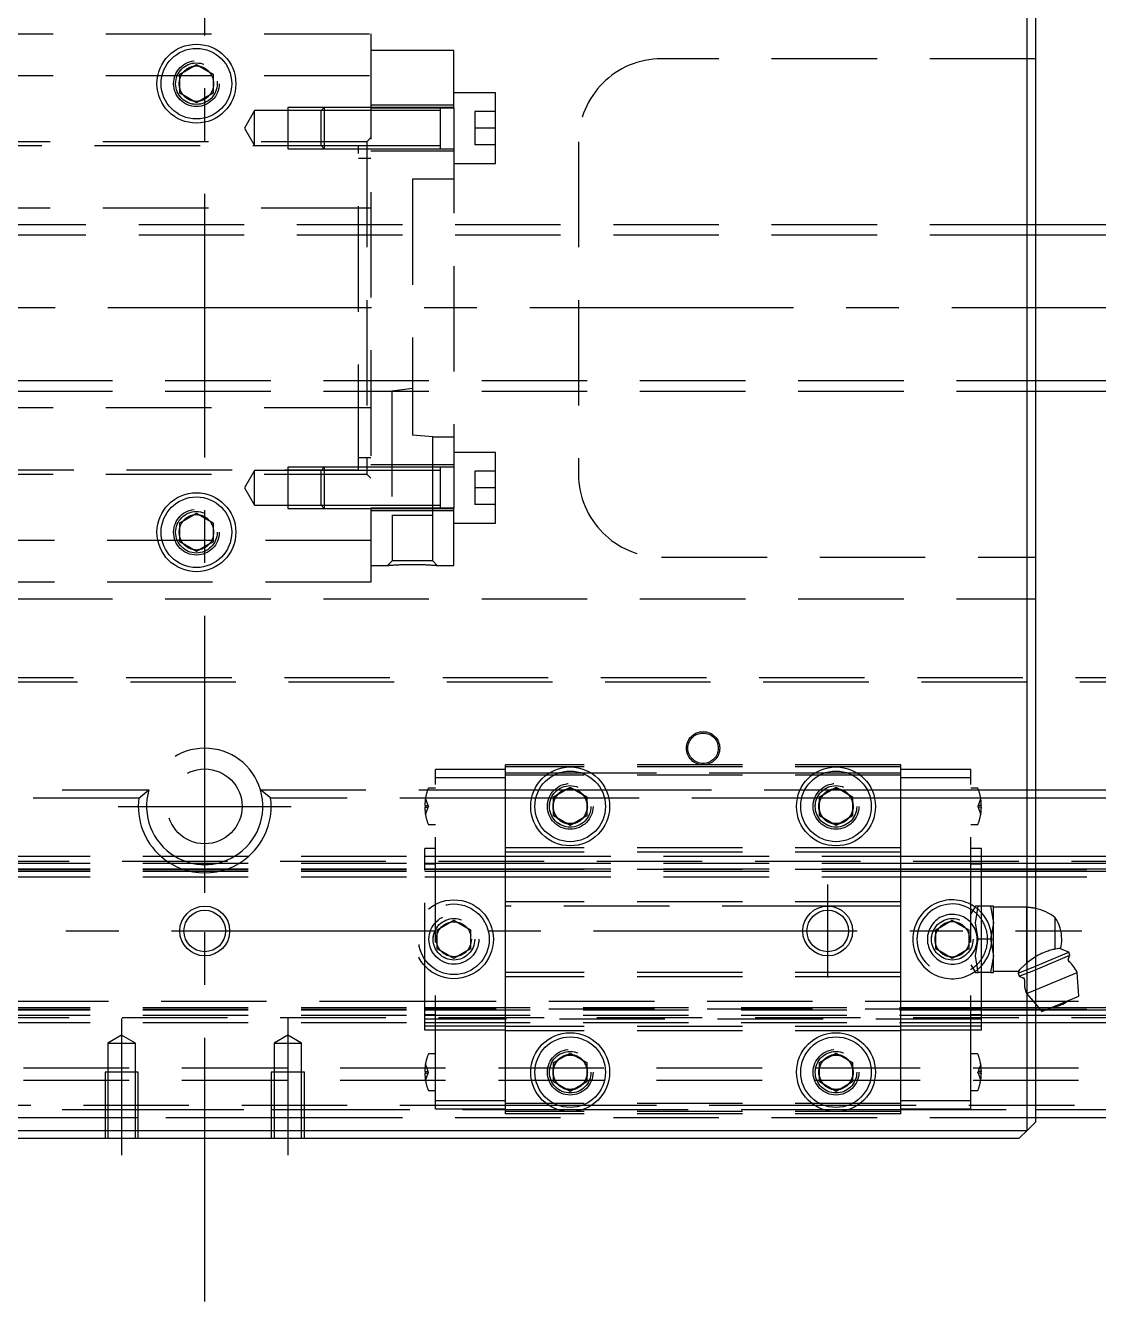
# Model space of a CAD drawing. Extents: x -11 to 1025, y -344 to 120.
# Drawn here: x 388.4 to 517.6, y -119.6 to 34 of the extents above; entities that cross this region are included whole.
import ezdxf

# ---------------------------------------------------------------- set-up
doc = ezdxf.new("R2010")
doc.units = 0
doc.linetypes.add('CENTER', pattern=[50.8, 31.75, -6.35, 6.35, -6.35])
doc.linetypes.add('DASHED', pattern=[19.05, 12.7, -6.35])
doc.layers.get('0').update_dxf_attribs({"linetype": 'CONTINUOUS'})
doc.layers.add('CENTER', color=1, linetype='CENTER')

msp = doc.modelspace()

# ---------------------------------------------------------------- linework, layer by layer
at = {"color": 7, "linetype": 'CONTINUOUS'}
for p, q in [((509, -99), (509, 99)), ((510, 98), (510, -98)), ((407, 28.15), (409, 29.31)), ((409, 29.31), (411, 28.15)), ((407, 25.85), (407, 28.15)), ((411, 28.15), (411, 25.85)), ((409, 24.69), (407, 25.85)), ((411, 25.85), (409, 24.69)), ((763, 10), (510, 10)), ((510, -10), (763, -10)), ((407, -25.85), (409, -24.69)), ((407, -28.15), (407, -25.85)), ((409, -24.69), (411, -25.85)), ((411, -25.85), (411, -28.15)), ((409, -29.31), (407, -28.15)), ((411, -28.15), (409, -29.31)), ((452, -58.85), (454, -57.69)), ((454, -57.69), (456, -58.85)), ((484, -58.85), (486, -57.69)), ((486, -57.69), (488, -58.85)), ((510, -58), (523.29, -58)), ((452, -61.15), (452, -58.85)), ((456, -58.85), (456, -61.15)), ((484, -61.15), (484, -58.85)), ((488, -58.85), (488, -61.15)), ((522.06, -59), (510, -59)), ((454, -62.31), (452, -61.15)), ((456, -61.15), (454, -62.31)), ((486, -62.31), (484, -61.15)), ((488, -61.15), (486, -62.31)), ((510, -66), (820, -66)), ((510, -67.52), (820, -67.52)), ((510, -67.8), (820, -67.8)), ((512.4, -77.18), (512.4, -73.4)), ((510, -79.22), (514.02, -77.56)), ((510, -79.66), (514.17, -77.93)), ((510.09, -78.05), (510, -78.1)), ((510.21, -77.98), (510.09, -78.05)), ((510.34, -77.91), (510.21, -77.98)), ((510.48, -77.85), (510.34, -77.91)), ((510.61, -77.78), (510.48, -77.85)), ((510.74, -77.72), (510.61, -77.78)), ((510.87, -77.66), (510.74, -77.72)), ((511, -77.61), (510.87, -77.66)), ((511.14, -77.55), (511, -77.61)), ((511.27, -77.5), (511.14, -77.55)), ((511.4, -77.46), (511.27, -77.5)), ((511.53, -77.41), (511.4, -77.46)), ((511.68, -77.36), (511.53, -77.41)), ((511.83, -77.32), (511.68, -77.36)), ((511.98, -77.28), (511.83, -77.32)), ((512.12, -77.24), (511.98, -77.28)), ((512.26, -77.21), (512.12, -77.24)), ((512.4, -77.18), (512.26, -77.21)), ((513.06, -77.07), (512.4, -77.18)), ((514.02, -77.56), (512.9, -77.09)), ((513.96, -78.44), (514.17, -77.93)), ((514.17, -77.93), (514.02, -77.56)), ((510, -82.09), (515.03, -80)), ((515.23, -82.84), (515.03, -80)), ((510.8, -84.68), (515.23, -82.84)), ((510, -83.76), (510.8, -84.68)), ((510, -84.2), (510.38, -84.2)), ((511.95, -84.2), (820, -84.2)), ((510, -84.48), (510.63, -84.48)), ((510, -86), (820, -86)), ((511.27, -84.48), (820, -84.48)), ((452, -90.85), (454, -89.69)), ((454, -89.69), (456, -90.85)), ((484, -90.85), (486, -89.69)), ((486, -89.69), (488, -90.85)), ((452, -93.15), (452, -90.85)), ((456, -90.85), (456, -93.15)), ((484, -93.15), (484, -90.85)), ((488, -90.85), (488, -93.15)), ((454, -94.31), (452, -93.15)), ((456, -93.15), (454, -94.31)), ((486, -94.31), (484, -93.15)), ((488, -93.15), (486, -94.31)), ((510, -96.5), (819, -96.5)), ((510, -98), (509, -99)), ((818, -97.5), (510, -97.5)), ((311, -99), (509, -99)), ((509, -99), (508, -100)), ((508, -100), (312, -100))]:
    msp.add_line(p, q, dxfattribs=at)
at = {"color": 3, "linetype": 'DASHED'}
for p, q in [((360, 33), (430, 33)), ((430, 33), (430, -33)), ((440, 31), (430, 31)), ((440, 24.1), (440, 31)), ((510, 30), (465, 30)), ((360, 28), (430, 28)), ((411.48, 27.29), (411.5, 27)), ((445, 25.9), (440, 25.9)), ((445, 17.4), (445, 25.9)), ((416, 23.75), (414.79, 21.65)), ((420, 23.75), (416, 23.75)), ((416, 19.55), (416, 23.75)), ((424.4, 24.15), (420, 24.15)), ((420, 24.15), (420, 19.15)), ((424, 23.75), (420, 23.75)), ((424.4, 24.15), (424, 23.75)), ((430, 23.75), (424, 23.75)), ((430, 23.75), (424, 23.75)), ((424, 19.55), (424, 23.75)), ((430, 24.15), (424.4, 24.15)), ((430, 24.15), (424.4, 24.15)), ((424.4, 24.15), (424.4, 19.15)), ((440, 24.4), (430, 24.4)), ((438.4, 24.15), (430, 24.15)), ((430, 24.1), (440, 24.1)), ((438.4, 23.75), (430, 23.75)), ((440, 24.15), (438.39, 24.15)), ((438.4, 23.75), (438.4, 24.15)), ((438.4, 19.15), (438.4, 24.15)), ((438.4, 19.55), (438.4, 23.75)), ((440, 24.1), (440, -24.1)), ((445, 23.65), (442.5, 23.65)), ((442.5, 23.65), (442.5, 21.65)), ((414.79, 21.65), (416, 19.55)), ((442.5, 21.65), (442.5, 19.65)), ((445, 21.65), (442.5, 21.65)), ((429.5, 20), (360, 20)), ((430, 20.5), (429.5, 20)), ((429.5, 20), (429.5, -20)), ((455, 20), (455, -20)), ((428.5, 19.5), (362.5, 19.5)), ((416, 19.55), (420, 19.55)), ((420, 19.55), (424, 19.55)), ((420, 19.15), (424.4, 19.15)), ((424, 19.55), (430, 19.55)), ((424, 19.55), (424.4, 19.15)), ((424, 19.55), (430, 19.55)), ((424.4, 19.15), (430, 19.15)), ((424.4, 19.15), (430, 19.15)), ((428.5, -19.5), (428.5, 19.5)), ((430, 19.55), (438.4, 19.55)), ((430, 19.15), (438.4, 19.15)), ((430, 18.9), (440, 18.9)), ((438.39, 19.15), (440, 19.15)), ((438.4, 19.15), (438.4, 19.55)), ((445, 19.65), (442.5, 19.65)), ((430, 18), (428.5, 18)), ((440, 17.4), (445, 17.4)), ((440, 15.5), (435, 15.5)), ((435, 15.5), (435, -15.3)), ((429.5, 12), (360, 12)), ((430, 12), (429.5, 12)), ((510, 10), (310, 10)), ((510, 8.75), (310, 8.75)), ((310, -8.75), (510, -8.75)), ((310, -10), (510, -10)), ((435, -9.69), (432.54, -10)), ((432.54, -10), (432.54, -25)), ((360, -12), (429.5, -12)), ((429.5, -12), (430, -12)), ((437.46, -15.5), (435, -15.3)), ((437.46, -25), (437.46, -15.5)), ((437.46, -15.5), (440, -15.5)), ((428.5, -18), (430, -18)), ((445, -17.4), (440, -17.4)), ((445, -25.9), (445, -17.4)), ((362.5, -19.5), (428.5, -19.5)), ((416, -19.55), (414.79, -21.65)), ((420, -19.55), (416, -19.55)), ((416, -21.65), (416, -19.55)), ((424.4, -19.15), (420, -19.15)), ((420, -19.15), (420, -24.15)), ((424, -19.55), (420, -19.55)), ((424.4, -19.15), (424, -19.55)), ((430, -19.55), (424, -19.55)), ((430, -19.55), (424, -19.55)), ((424, -23.75), (424, -19.55)), ((430, -19.15), (424.4, -19.15)), ((430, -19.15), (424.4, -19.15)), ((424.4, -19.15), (424.4, -24.15)), ((440, -18.9), (430, -18.9)), ((438.4, -19.15), (430, -19.15)), ((438.4, -19.55), (430, -19.55)), ((440, -19.15), (438.39, -19.15)), ((438.4, -19.55), (438.4, -19.15)), ((438.4, -24.15), (438.4, -19.15)), ((438.4, -24.15), (438.4, -19.15)), ((438.4, -23.75), (438.4, -19.55)), ((445, -19.65), (442.5, -19.65)), ((442.5, -19.65), (442.5, -21.65)), ((360, -20), (429.5, -20)), ((429.5, -20), (430, -20.5)), ((414.79, -21.65), (416, -23.75)), ((416, -23.75), (416, -21.65)), ((442.5, -21.65), (442.5, -23.65)), ((445, -21.65), (442.5, -21.65)), ((416, -23.75), (420, -23.75)), ((420, -23.75), (424, -23.75)), ((420, -24.15), (424.4, -24.15)), ((424, -23.75), (430, -23.75)), ((424, -23.75), (424.4, -24.15)), ((424, -23.75), (430, -23.75)), ((424.4, -24.15), (430, -24.15)), ((424.4, -24.15), (430, -24.15)), ((430, -23.75), (438.4, -23.75)), ((440, -24.1), (430, -24.1)), ((430, -24.15), (438.4, -24.15)), ((430, -24.4), (440, -24.4)), ((438.39, -24.15), (440, -24.15)), ((438.4, -24.15), (438.4, -23.75)), ((440, -31), (440, -24.1)), ((445, -23.65), (442.5, -23.65)), ((437.46, -25), (432.54, -25)), ((432.55, -25), (432.55, -30.45)), ((437.45, -30.45), (437.45, -25)), ((440, -25.9), (445, -25.9)), ((406.5, -27), (406.52, -26.7)), ((430, -28), (360, -28)), ((432.55, -30.45), (432, -31)), ((437.45, -30.45), (432.55, -30.45)), ((438, -31), (437.45, -30.45)), ((465, -30), (510, -30)), ((430, -31), (432, -31)), ((432, -31), (432.01, -31)), ((432, -31), (432, -31)), ((432.01, -31), (432.02, -31)), ((432.02, -31), (432.04, -31)), ((432.04, -31), (432.06, -31)), ((432.06, -31), (432.08, -30.99)), ((432.08, -30.99), (432.11, -30.99)), ((432.11, -30.99), (432.15, -30.99)), ((432.15, -30.99), (432.19, -30.98)), ((432.19, -30.98), (432.24, -30.98)), ((432.24, -30.98), (432.3, -30.97)), ((432.3, -30.97), (432.37, -30.97)), ((432.37, -30.97), (432.44, -30.96)), ((432.44, -30.96), (432.52, -30.96)), ((432.52, -30.96), (432.61, -30.95)), ((432.61, -30.95), (432.7, -30.95)), ((432.7, -30.95), (432.8, -30.94)), ((432.8, -30.94), (432.9, -30.93)), ((432.9, -30.93), (433.01, -30.93)), ((433.01, -30.93), (433.12, -30.92)), ((433.12, -30.92), (433.23, -30.91)), ((433.23, -30.91), (433.35, -30.91)), ((433.35, -30.91), (433.48, -30.9)), ((433.48, -30.9), (433.6, -30.9)), ((433.6, -30.9), (433.74, -30.89)), ((433.74, -30.89), (433.87, -30.89)), ((433.87, -30.89), (434.01, -30.88)), ((434.01, -30.88), (434.14, -30.88)), ((434.14, -30.88), (434.28, -30.87)), ((434.28, -30.87), (434.42, -30.87)), ((434.42, -30.87), (434.57, -30.87)), ((434.57, -30.87), (434.71, -30.87)), ((434.71, -30.87), (434.85, -30.87)), ((434.85, -30.87), (435, -30.87)), ((435, -30.87), (435.15, -30.87)), ((435.15, -30.87), (435.29, -30.87)), ((435.29, -30.87), (435.43, -30.87)), ((435.43, -30.87), (435.58, -30.87)), ((435.58, -30.87), (435.72, -30.87)), ((435.72, -30.87), (435.85, -30.88)), ((435.85, -30.88), (435.99, -30.88)), ((435.99, -30.88), (436.13, -30.89)), ((436.13, -30.89), (436.26, -30.89)), ((436.26, -30.89), (436.4, -30.9)), ((436.4, -30.9), (436.52, -30.9)), ((436.52, -30.9), (436.65, -30.91)), ((436.65, -30.91), (436.77, -30.91)), ((436.77, -30.91), (436.88, -30.92)), ((436.88, -30.92), (436.99, -30.93)), ((436.99, -30.93), (437.1, -30.93)), ((437.1, -30.93), (437.2, -30.94)), ((437.2, -30.94), (437.3, -30.95)), ((437.3, -30.95), (437.39, -30.95)), ((437.39, -30.95), (437.48, -30.96)), ((437.48, -30.96), (437.54, -30.96)), ((437.54, -30.96), (437.61, -30.97)), ((437.61, -30.97), (437.66, -30.97)), ((437.66, -30.97), (437.71, -30.98)), ((437.71, -30.98), (437.76, -30.98)), ((437.76, -30.98), (437.81, -30.98)), ((437.81, -30.98), (437.85, -30.99)), ((437.85, -30.99), (437.89, -30.99)), ((437.89, -30.99), (437.92, -30.99)), ((437.92, -30.99), (437.94, -31)), ((437.94, -31), (437.97, -31)), ((437.97, -31), (437.99, -31)), ((437.99, -31), (438, -31)), ((438, -31), (438, -31)), ((438, -31), (440, -31)), ((430, -33), (360, -33)), ((310, -35), (510, -35)), ((0.5, -44.5), (819.5, -44.5)), ((1, -45), (819, -45)), ((446.2, -56), (446.2, -55)), ((493.8, -55), (446.2, -55)), ((493.8, -55.25), (446.2, -55.25)), ((493.8, -56), (493.8, -55)), ((437.77, -56.55), (437.77, -55.55)), ((446.2, -55.55), (437.77, -55.55)), ((437.77, -95.45), (437.77, -56.55)), ((446.2, -56.55), (437.77, -56.55)), ((446.2, -65), (446.2, -56)), ((451.44, -56), (446.2, -56)), ((493.8, -56.25), (446.2, -56.25)), ((452.56, -56), (451.44, -56)), ((455.44, -56), (452.56, -56)), ((456.56, -56), (455.44, -56)), ((483.44, -56), (456.56, -56)), ((484.56, -56), (483.44, -56)), ((487.44, -56), (484.56, -56)), ((488.56, -56), (487.44, -56)), ((493.8, -56), (488.56, -56)), ((502.23, -55.55), (493.8, -55.55)), ((493.8, -65), (493.8, -56)), ((502.23, -56.55), (493.8, -56.55)), ((502.23, -56.55), (502.23, -55.55)), ((502.23, -95.45), (502.23, -56.55)), ((373.8, -58), (403.29, -58)), ((402.06, -59), (403.29, -58)), ((416.71, -58), (446.2, -58)), ((417.94, -59), (416.71, -58)), ((437.77, -57.8), (436.99, -57.8)), ((446.2, -58), (449.69, -58)), ((449.69, -58), (450.25, -58)), ((450.25, -58), (452.11, -58)), ((452.11, -58), (452.5, -58)), ((452.5, -58), (453.36, -58)), ((453.36, -58), (453.46, -58)), ((453.46, -58), (453.5, -58)), ((453.5, -58), (454.5, -58)), ((454.5, -58), (454.54, -58)), ((454.54, -58), (454.64, -58)), ((454.64, -58), (455.5, -58)), ((455.5, -58), (455.89, -58)), ((455.89, -58), (457.75, -58)), ((457.75, -58), (458.31, -58)), ((458.31, -58), (481.69, -58)), ((481.69, -58), (482.25, -58)), ((482.25, -58), (484.11, -58)), ((484.11, -58), (484.5, -58)), ((484.5, -58), (485.36, -58)), ((485.36, -58), (485.46, -58)), ((485.46, -58), (485.5, -58)), ((485.5, -58), (486.5, -58)), ((486.5, -58), (486.54, -58)), ((486.54, -58), (486.64, -58)), ((486.64, -58), (487.5, -58)), ((487.5, -58), (487.89, -58)), ((487.89, -58), (489.75, -58)), ((489.75, -58), (490.31, -58)), ((490.31, -58), (493.8, -58)), ((493.8, -58), (502.23, -58)), ((503.01, -57.8), (502.23, -57.8)), ((502.23, -58), (503.16, -58)), ((503.16, -58), (510, -58)), ((402.06, -59), (373.8, -59)), ((446.2, -59), (417.94, -59)), ((436.58, -59.9), (436.5, -59.9)), ((436.9, -59.9), (436.58, -59)), ((436.58, -59.9), (436.9, -59.9)), ((436.58, -60.1), (436.58, -59.9)), ((436.9, -59.9), (436.94, -60)), ((449.36, -59), (446.2, -59)), ((449.87, -59), (449.36, -59)), ((451.44, -59), (449.87, -59)), ((451.71, -59), (451.44, -59)), ((451.5, -60), (451.53, -59.59)), ((452, -59), (451.71, -59)), ((452.15, -59), (452, -59)), ((452.2, -59), (452.15, -59)), ((455.8, -59), (452.2, -59)), ((455.85, -59), (455.8, -59)), ((456, -59), (455.85, -59)), ((456.29, -59), (456, -59)), ((456.56, -59), (456.29, -59)), ((458.13, -59), (456.56, -59)), ((458.64, -59), (458.13, -59)), ((481.36, -59), (458.64, -59)), ((481.87, -59), (481.36, -59)), ((483.44, -59), (481.87, -59)), ((483.71, -59), (483.44, -59)), ((483.5, -60), (483.53, -59.59)), ((484, -59), (483.71, -59)), ((484.15, -59), (484, -59)), ((484.2, -59), (484.15, -59)), ((487.8, -59), (484.2, -59)), ((487.85, -59), (487.8, -59)), ((488, -59), (487.85, -59)), ((488.29, -59), (488, -59)), ((488.56, -59), (488.29, -59)), ((490.13, -59), (488.56, -59)), ((490.64, -59), (490.13, -59)), ((493.8, -59), (490.64, -59)), ((502.23, -59), (493.8, -59)), ((503.42, -59), (502.23, -59)), ((503.1, -59.9), (503.06, -60)), ((503.42, -59), (503.1, -59.9)), ((503.42, -59.9), (503.1, -59.9)), ((510, -59), (503.42, -59)), ((503.5, -59.9), (503.42, -59.9)), ((503.42, -59.9), (503.42, -60.1)), ((436.5, -60.1), (436.58, -60.1)), ((436.58, -61), (436.9, -60.1)), ((436.58, -60.1), (436.9, -60.1)), ((436.9, -60.1), (436.94, -60)), ((503.1, -60.1), (503.06, -60)), ((503.1, -60.1), (503.42, -61)), ((503.42, -60.1), (503.1, -60.1)), ((503.42, -60.1), (503.5, -60.1)), ((436.99, -62.2), (437.77, -62.2)), ((502.23, -62.2), (503.01, -62.2)), ((383.5, -66), (436.5, -66)), ((437.77, -65.07), (436.5, -65.07)), ((436.5, -67.67), (436.5, -65.07)), ((437.77, -65.08), (436.5, -65.08)), ((436.5, -66), (446.2, -66)), ((446.2, -65.5), (446.2, -65)), ((493.8, -65), (446.2, -65)), ((446.2, -71.5), (446.2, -65.5)), ((493.8, -65.5), (446.2, -65.5)), ((446.2, -66), (493.8, -66)), ((493.8, -65.5), (493.8, -65)), ((493.8, -71.5), (493.8, -65.5)), ((493.8, -66), (502.23, -66)), ((503.5, -65.07), (502.23, -65.07)), ((503.5, -65.08), (502.23, -65.08)), ((502.23, -66), (503.5, -66)), ((503.5, -67.67), (503.5, -65.07)), ((503.5, -66), (510, -66)), ((0, -66.6), (820, -66.6)), ((383.5, -66.85), (436.5, -66.85)), ((383.5, -67.52), (436.5, -67.52)), ((383.5, -67.58), (436.5, -67.58)), ((436.5, -66.85), (446.2, -66.85)), ((436.5, -66.92), (437.77, -66.92)), ((436.5, -67.52), (446.2, -67.52)), ((446.2, -67.58), (436.5, -67.58)), ((446.2, -66.85), (493.8, -66.85)), ((446.2, -67.52), (493.8, -67.52)), ((493.8, -67.58), (446.2, -67.58)), ((493.8, -66.85), (502.23, -66.85)), ((493.8, -67.52), (502.23, -67.52)), ((502.23, -67.58), (493.8, -67.58)), ((502.23, -66.85), (503.5, -66.85)), ((502.23, -66.92), (503.5, -66.92)), ((502.23, -67.52), (503.5, -67.52)), ((503.5, -67.58), (502.23, -67.58)), ((503.5, -66.85), (510, -66.85)), ((503.5, -67.52), (510, -67.52)), ((503.5, -67.58), (820, -67.58)), ((510, -66.85), (820, -66.85)), ((383.5, -67.8), (436.5, -67.8)), ((383.5, -68.5), (436.5, -68.5)), ((436.5, -84.33), (436.5, -67.67)), ((436.5, -67.8), (446.2, -67.8)), ((436.5, -68.5), (446.2, -68.5)), ((446.2, -67.8), (493.8, -67.8)), ((446.2, -68.5), (493.8, -68.5)), ((493.8, -67.8), (502.23, -67.8)), ((493.8, -68.5), (502.23, -68.5)), ((502.23, -67.8), (503.5, -67.8)), ((502.23, -68.5), (503.5, -68.5)), ((503.5, -72), (503.5, -67.67)), ((503.5, -67.8), (510, -67.8)), ((503.5, -68.5), (820, -68.5)), ((446.2, -72), (446.2, -71.5)), ((493.8, -71.5), (446.2, -71.5)), ((446.2, -80), (446.2, -72)), ((485, -72), (446.2, -72)), ((493.8, -72), (485, -72)), ((493.8, -72), (493.8, -71.5)), ((493.8, -80), (493.8, -72)), ((502.78, -72), (502.23, -72.94)), ((503.13, -72), (502.78, -72)), ((502.78, -74), (503.13, -72)), ((504.6, -72), (503.13, -72)), ((503.5, -80), (503.5, -72)), ((504.96, -72), (504.6, -72)), ((504.6, -72), (504.96, -74)), ((504.96, -74), (504.96, -72)), ((508.96, -72.15), (504.96, -72.15)), ((508.96, -78.83), (508.96, -72.15)), ((438, -74.85), (440, -73.69)), ((440, -73.69), (442, -74.85)), ((498, -74.85), (500, -73.69)), ((500, -73.69), (502, -74.85)), ((438, -77.15), (438, -74.85)), ((442, -74.85), (442, -77.15)), ((498, -77.15), (498, -74.85)), ((502, -74.85), (502, -77.15)), ((503.13, -76), (502.78, -74)), ((504.96, -74), (504.6, -76)), ((504.96, -78), (504.96, -74)), ((437.5, -76), (437.53, -75.59)), ((497.5, -76), (497.53, -75.59)), ((502.78, -78), (503.13, -76)), ((504.6, -76), (503.13, -76)), ((504.6, -76), (504.96, -78)), ((440, -78.31), (438, -77.15)), ((442, -77.15), (440, -78.31)), ((500, -78.31), (498, -77.15)), ((502, -77.15), (500, -78.31)), ((503.13, -80), (502.78, -78)), ((504.96, -78), (504.6, -80)), ((504.96, -80), (504.96, -78)), ((510, -78.1), (508.96, -78.83)), ((502.23, -79.06), (502.78, -80)), ((504.96, -79.85), (507.92, -79.85)), ((508.96, -78.83), (507.92, -79.85)), ((507.92, -80.08), (510, -79.22)), ((508.1, -79.64), (507.92, -80.08)), ((508.07, -80.45), (510, -79.66)), ((446.2, -80.5), (446.2, -80)), ((493.8, -80), (446.2, -80)), ((446.2, -86.5), (446.2, -80.5)), ((493.8, -80.5), (446.2, -80.5)), ((493.8, -80.5), (493.8, -80)), ((493.8, -86.5), (493.8, -80.5)), ((502.78, -80), (503.13, -80)), ((504.6, -80), (503.13, -80)), ((503.5, -84.33), (503.5, -80)), ((504.6, -80), (504.96, -80)), ((507.92, -80.08), (508.07, -80.45)), ((508.07, -80.45), (508.58, -80.66)), ((508.93, -82.53), (510, -82.09)), ((508.93, -82.53), (510, -83.76)), ((436.5, -83.5), (383.5, -83.5)), ((383.5, -84.2), (436.5, -84.2)), ((383.5, -84.42), (436.5, -84.42)), ((502.23, -83.5), (436.5, -83.5)), ((436.5, -84.2), (502.23, -84.2)), ((436.5, -86.93), (436.5, -84.33)), ((502.23, -84.42), (436.5, -84.42)), ((503.5, -83.5), (502.23, -83.5)), ((502.23, -84.2), (503.5, -84.2)), ((503.5, -84.42), (502.23, -84.42)), ((820, -83.5), (503.5, -83.5)), ((503.5, -84.2), (510, -84.2)), ((503.5, -86.93), (503.5, -84.33)), ((503.5, -84.42), (820, -84.42)), ((510.38, -84.2), (511.95, -84.2)), ((0, -85.4), (820, -85.4)), ((383.5, -84.48), (436.5, -84.48)), ((383.5, -85.15), (436.5, -85.15)), ((383.5, -86), (436.5, -86)), ((436.5, -84.48), (502.23, -84.48)), ((437.77, -85.08), (436.5, -85.08)), ((436.5, -85.15), (502.23, -85.15)), ((503.5, -85.6), (436.5, -85.6)), ((436.5, -86), (502.23, -86)), ((502.23, -84.48), (503.5, -84.48)), ((503.5, -85.08), (502.23, -85.08)), ((502.23, -85.15), (503.5, -85.15)), ((502.23, -86), (503.5, -86)), ((503.5, -84.48), (510, -84.48)), ((503.5, -85.15), (510, -85.15)), ((503.5, -86), (510, -86)), ((510, -85.15), (820, -85.15)), ((510.63, -84.48), (511.27, -84.48)), ((400, -87.55), (398.35, -88.5)), ((401.65, -88.5), (400, -87.55)), ((420, -87.55), (418.35, -88.5)), ((421.65, -88.5), (420, -87.55)), ((437.77, -86.46), (436.5, -86.46)), ((437.77, -86.92), (436.5, -86.92)), ((437.77, -86.93), (436.5, -86.93)), ((446.2, -86.46), (437.77, -86.46)), ((446.2, -86.93), (437.77, -86.93)), ((446.2, -87), (446.2, -86.5)), ((493.8, -86.5), (446.2, -86.5)), ((446.2, -96), (446.2, -87)), ((493.8, -87), (446.2, -87)), ((502.23, -86.46), (493.8, -86.46)), ((493.8, -87), (493.8, -86.5)), ((502.23, -86.93), (493.8, -86.93)), ((493.8, -96), (493.8, -87)), ((503.5, -86.46), (502.23, -86.46)), ((503.5, -86.92), (502.23, -86.92)), ((503.5, -86.93), (502.23, -86.93)), ((398.35, -88.5), (398.35, -92)), ((398.35, -88.5), (401.65, -88.5)), ((401.65, -92), (401.65, -88.5)), ((418.35, -88.5), (418.35, -92)), ((418.35, -88.5), (421.65, -88.5)), ((421.65, -92), (421.65, -88.5)), ((437.77, -89.8), (436.99, -89.8)), ((503.01, -89.8), (502.23, -89.8)), ((820, -91.5), (0, -91.5)), ((398, -92), (398, -100)), ((402, -92), (398, -92)), ((398.35, -92), (398.35, -100)), ((401.65, -100), (401.65, -92)), ((402, -100), (402, -92)), ((418, -92), (418, -100)), ((422, -92), (418, -92)), ((418.35, -92), (418.35, -100)), ((421.65, -100), (421.65, -92)), ((422, -100), (422, -92)), ((436.58, -91.9), (436.5, -91.9)), ((436.5, -92.1), (436.58, -92.1)), ((436.9, -91.9), (436.58, -91)), ((436.58, -91.9), (436.9, -91.9)), ((436.58, -92.1), (436.58, -91.9)), ((436.58, -93), (436.9, -92.1)), ((436.58, -92.1), (436.9, -92.1)), ((436.9, -91.9), (436.94, -92)), ((436.9, -92.1), (436.94, -92)), ((451.5, -92), (451.53, -91.59)), ((483.5, -92), (483.53, -91.59)), ((503.1, -91.9), (503.06, -92)), ((503.1, -92.1), (503.06, -92)), ((503.42, -91), (503.1, -91.9)), ((503.42, -91.9), (503.1, -91.9)), ((503.1, -92.1), (503.42, -93)), ((503.42, -92.1), (503.1, -92.1)), ((503.5, -91.9), (503.42, -91.9)), ((503.42, -91.9), (503.42, -92.1)), ((503.42, -92.1), (503.5, -92.1)), ((820, -93), (0, -93)), ((436.99, -94.2), (437.77, -94.2)), ((502.23, -94.2), (503.01, -94.2)), ((446.2, -96), (373.8, -96)), ((373.8, -96.5), (398, -96.5)), ((398, -96.5), (402, -96.5)), ((402, -96.5), (418, -96.5)), ((418, -96.5), (422, -96.5)), ((422, -96.5), (446.2, -96.5)), ((437.77, -96.45), (437.77, -95.45)), ((446.2, -95.45), (437.77, -95.45)), ((446.2, -96.45), (437.77, -96.45)), ((493.8, -95.75), (446.2, -95.75)), ((446.2, -97), (446.2, -96)), ((451.44, -96), (446.2, -96)), ((446.2, -96.5), (452.48, -96.5)), ((493.8, -96.75), (446.2, -96.75)), ((452.56, -96), (451.44, -96)), ((452.48, -96.5), (455.52, -96.5)), ((455.44, -96), (452.56, -96)), ((456.56, -96), (455.44, -96)), ((455.52, -96.5), (484.48, -96.5)), ((483.44, -96), (456.56, -96)), ((484.56, -96), (483.44, -96)), ((484.48, -96.5), (487.52, -96.5)), ((487.44, -96), (484.56, -96)), ((488.56, -96), (487.44, -96)), ((487.52, -96.5), (493.8, -96.5)), ((493.8, -96), (488.56, -96)), ((502.23, -95.45), (493.8, -95.45)), ((493.8, -97), (493.8, -96)), ((819.5, -96), (493.8, -96)), ((502.23, -96.45), (493.8, -96.45)), ((493.8, -96.5), (510, -96.5)), ((502.23, -96.45), (502.23, -95.45)), ((398, -97.5), (310, -97.5)), ((402, -97.5), (398, -97.5)), ((418, -97.5), (402, -97.5)), ((422, -97.5), (418, -97.5)), ((510, -97.5), (422, -97.5)), ((493.8, -97), (446.2, -97))]:
    msp.add_line(p, q, dxfattribs=at)
at = {"color": 3, "linetype": 'CONTINUOUS'}
for p, q in [((763, 8.75), (510, 8.75)), ((510, -8.75), (763, -8.75))]:
    msp.add_line(p, q, dxfattribs=at)
at = {"color": 7, "linetype": 'CONTINUOUS'}
for centre, radius in [((409, 27), 4.75), ((409, 27), 4.25), ((409, -27), 4.75), ((409, -27), 4.25), ((454, -60), 4.75), ((486, -60), 4.75), ((454, -60), 4.25), ((486, -60), 4.25), ((410, -75), 3), ((410, -75), 2.5), ((485, -75), 2.5), ((454, -92), 4.75), ((486, -92), 4.75), ((454, -92), 4.25), ((486, -92), 4.25)]:
    msp.add_circle(centre, radius, dxfattribs=at)
at = {"color": 3, "linetype": 'DASHED'}
for centre, radius in [((409, 27), 2.75), ((409, 27), 2.5), ((409, -27), 2.75), ((409, -27), 2.5), ((470, -53), 2), ((470, -53), 1.83), ((410, -60), 4.5), ((454, -60), 2.75), ((454, -60), 2.5), ((454, -60), 2.07), ((486, -60), 2.75), ((486, -60), 2.5), ((486, -60), 2.07), ((440, -76), 4.75), ((440, -76), 4.25), ((440, -76), 3), ((440, -76), 2.5), ((500, -76), 2.5), ((440, -76), 2.1), ((454, -92), 2.75), ((454, -92), 2.5), ((454, -92), 2.07), ((486, -92), 2.75), ((486, -92), 2.5), ((486, -92), 2.07)]:
    msp.add_circle(centre, radius, dxfattribs=at)
at = {"color": 3, "linetype": 'CONTINUOUS'}
msp.add_circle((485, -75), 3, dxfattribs=at)
at = {"color": 3, "linetype": 'DASHED'}
for centre, radius, start, end in [((465, 20), 10, 90, 180), ((409, 27), 2.1, 137.7528, 162.2472), ((409, 27), 2.1, 102.2472, 137.7528), ((409, 27), 2.1, 77.7528, 102.2472), ((409, 27), 2.1, 42.2472, 77.7528), ((409, 27), 2.1, 17.7528, 42.2472), ((409, 27), 2.1, 162.2472, 180), ((409, 27), 2.1, 180, 197.7528), ((409, 27), 2.1, 197.7528, 222.2472), ((409, 27), 2.1, 317.7528, 342.2472), ((409, 27), 2.1, 342.2472, 17.7528), ((409, 27), 2.1, 222.2472, 257.7528), ((409, 27), 2.1, 257.7528, 282.2472), ((409, 27), 2.1, 282.2472, 317.7528), ((465, -20), 10, 180, 270), ((409, -27), 2.1, 137.7528, 162.2472), ((409, -27), 2.1, 102.2472, 137.7528), ((409, -27), 2.1, 77.7528, 102.2472), ((409, -27), 2.1, 42.2472, 77.7528), ((409, -27), 2.1, 17.7528, 42.2472), ((409, -27), 2.1, 162.2472, 180), ((409, -27), 2.1, 180, 197.7528), ((409, -27), 2.1, 197.7528, 222.2472), ((409, -27), 2.1, 317.7528, 342.2472), ((409, -27), 2.1, 342.2472, 17.7528), ((409, -27), 2.1, 222.2472, 257.7528), ((409, -27), 2.1, 257.7528, 282.2472), ((409, -27), 2.1, 282.2472, 317.7528), ((410, -60), 7, 16.6015, 163.3985), ((410, -60), 7, 163.3985, 238.9973), ((410, -60), 7, 301.0027, 16.6015), ((442.5, -60), 6, 159.1494, 170.4059), ((436.99, -57.9), 0.1, 90, 159.1494), ((454, -60), 2.1, 102.2472, 137.7528), ((454, -60), 2.06, 105.9141, 134.0859), ((454, -60), 2.06, 74.0859, 105.9141), ((454, -60), 2.1, 77.7528, 102.2472), ((454, -60), 2.1, 42.2472, 77.7528), ((454, -60), 2.06, 45.9141, 74.0859), ((486, -60), 2.1, 102.2472, 137.7528), ((486, -60), 2.06, 105.9141, 134.0859), ((486, -60), 2.06, 74.0859, 105.9141), ((486, -60), 2.1, 77.7528, 102.2472), ((486, -60), 2.1, 42.2472, 77.7528), ((486, -60), 2.06, 45.9141, 74.0859), ((503.01, -57.9), 0.1, 20.8506, 90), ((497.5, -60), 6, 9.5941, 20.8506), ((410, -60), 8, 172.8192, 228.5904), ((410, -60), 8, 311.4096, 7.1808), ((442.5, -60), 6, 170.4203, 179.0449), ((454, -60), 2.1, 162.2472, 180), ((454, -60), 2.06, 165.9141, 180), ((454, -60), 2.06, 134.0859, 165.9141), ((454, -60), 2.1, 137.7528, 162.2472), ((454, -60), 2.06, 14.0859, 45.9141), ((454, -60), 2.1, 17.7528, 42.2472), ((454, -60), 2.1, 342.2472, 17.7528), ((454, -60), 2.06, 345.9141, 14.0859), ((486, -60), 2.1, 162.2472, 180), ((486, -60), 2.06, 165.9141, 180), ((486, -60), 2.06, 134.0859, 165.9141), ((486, -60), 2.1, 137.7528, 162.2472), ((486, -60), 2.06, 14.0859, 45.9141), ((486, -60), 2.1, 17.7528, 42.2472), ((486, -60), 2.1, 342.2472, 17.7528), ((486, -60), 2.06, 345.9141, 14.0859), ((497.5, -60), 6, 0.9551, 9.5797), ((442.5, -60), 6, 180.9551, 189.5797), ((442.5, -60), 6, 189.5941, 200.8506), ((454, -60), 2.1, 180, 197.7528), ((454, -60), 2.06, 180, 194.0859), ((454, -60), 2.06, 194.0859, 225.9141), ((454, -60), 2.1, 197.7528, 222.2472), ((454, -60), 2.1, 222.2472, 257.7528), ((454, -60), 2.1, 282.2472, 317.7528), ((454, -60), 2.06, 314.0859, 345.9141), ((454, -60), 2.1, 317.7528, 342.2472), ((486, -60), 2.1, 180, 197.7528), ((486, -60), 2.06, 180, 194.0859), ((486, -60), 2.06, 194.0859, 225.9141), ((486, -60), 2.1, 197.7528, 222.2472), ((486, -60), 2.1, 222.2472, 257.7528), ((486, -60), 2.1, 282.2472, 317.7528), ((486, -60), 2.06, 314.0859, 345.9141), ((486, -60), 2.1, 317.7528, 342.2472), ((497.5, -60), 6, 339.1494, 350.4059), ((497.5, -60), 6, 350.4203, 359.0449), ((436.99, -62.1), 0.1, 200.8506, 270), ((454, -60), 2.06, 225.9141, 254.0859), ((454, -60), 2.06, 254.0859, 285.9141), ((454, -60), 2.1, 257.7528, 282.2472), ((454, -60), 2.06, 285.9141, 314.0859), ((486, -60), 2.06, 225.9141, 254.0859), ((486, -60), 2.06, 254.0859, 285.9141), ((486, -60), 2.1, 257.7528, 282.2472), ((486, -60), 2.06, 285.9141, 314.0859), ((503.01, -62.1), 0.1, 270, 339.1494), ((410, -60), 8, 228.5904, 311.4096), ((410, -60), 7, 238.9973, 301.0027), ((500, -76), 4.75, 61.9725, 180), ((500, -76), 4.25, 58.3199, 301.6801), ((500, -76), 4.75, 55.104, 61.9725), ((500, -76), 4.75, 42.5369, 55.104), ((508.73, -78.15), 6, 77.7689, 87.8214), ((500, -76), 3, 41.9267, 180), ((500, -76), 4.25, 54.5264, 58.3199), ((500, -76), 4.25, 34.5603, 54.5264), ((500, -76), 4.75, 317.4631, 42.5369), ((500, -76), 4.25, 0, 34.5603), ((500, -76), 2.1, 77.7528, 180), ((500, -76), 2.1, 42.2472, 77.7528), ((500, -76), 2.1, 17.7528, 42.2472), ((500, -76), 3, 318.0733, 41.9267), ((500, -76), 4.75, 180, 298.0275), ((500, -76), 3, 180, 318.0733), ((500, -76), 2.1, 180, 282.2472), ((500, -76), 2.1, 317.7528, 342.2472), ((500, -76), 2.1, 342.2472, 17.7528), ((500, -76), 4.25, 325.4397, 0), ((500, -76), 2.1, 282.2472, 317.7528), ((500, -76), 4.25, 301.6801, 305.4736), ((500, -76), 4.25, 305.4736, 325.4397), ((500, -76), 4.75, 304.896, 317.4631), ((500, -76), 4.75, 298.0275, 304.896), ((508.51, -80.85), 0.2, 353.1612, 67.4985), ((511.98, -81.27), 3.3, 173.1639, 202.4998), ((442.5, -92), 6, 159.1494, 170.4059), ((436.99, -89.9), 0.1, 90, 159.1494), ((454, -92), 2.06, 134.0859, 165.9141), ((454, -92), 2.1, 137.7528, 162.2472), ((454, -92), 2.1, 102.2472, 137.7528), ((454, -92), 2.06, 105.9141, 134.0859), ((454, -92), 2.06, 74.0859, 105.9141), ((454, -92), 2.1, 77.7528, 102.2472), ((454, -92), 2.1, 42.2472, 77.7528), ((454, -92), 2.06, 45.9141, 74.0859), ((454, -92), 2.06, 14.0859, 45.9141), ((454, -92), 2.1, 17.7528, 42.2472), ((486, -92), 2.06, 134.0859, 165.9141), ((486, -92), 2.1, 137.7528, 162.2472), ((486, -92), 2.1, 102.2472, 137.7528), ((486, -92), 2.06, 105.9141, 134.0859), ((486, -92), 2.06, 74.0859, 105.9141), ((486, -92), 2.1, 77.7528, 102.2472), ((486, -92), 2.1, 42.2472, 77.7528), ((486, -92), 2.06, 45.9141, 74.0859), ((486, -92), 2.06, 14.0859, 45.9141), ((486, -92), 2.1, 17.7528, 42.2472), ((503.01, -89.9), 0.1, 20.8506, 90), ((497.5, -92), 6, 9.5941, 20.8506), ((442.5, -92), 6, 170.4203, 179.0449), ((442.5, -92), 6, 180.9551, 189.5797), ((454, -92), 2.1, 162.2472, 180), ((454, -92), 2.1, 180, 197.7528), ((454, -92), 2.06, 165.9141, 180), ((454, -92), 2.06, 180, 194.0859), ((454, -92), 2.1, 342.2472, 17.7528), ((454, -92), 2.06, 345.9141, 14.0859), ((486, -92), 2.1, 162.2472, 180), ((486, -92), 2.1, 180, 197.7528), ((486, -92), 2.06, 165.9141, 180), ((486, -92), 2.06, 180, 194.0859), ((486, -92), 2.1, 342.2472, 17.7528), ((486, -92), 2.06, 345.9141, 14.0859), ((497.5, -92), 6, 0.9551, 9.5797), ((497.5, -92), 6, 350.4203, 359.0449), ((442.5, -92), 6, 189.5941, 200.8506), ((454, -92), 2.06, 194.0859, 225.9141), ((454, -92), 2.1, 197.7528, 222.2472), ((454, -92), 2.1, 222.2472, 257.7528), ((454, -92), 2.06, 225.9141, 254.0859), ((454, -92), 2.1, 282.2472, 317.7528), ((454, -92), 2.06, 285.9141, 314.0859), ((454, -92), 2.06, 314.0859, 345.9141), ((454, -92), 2.1, 317.7528, 342.2472), ((486, -92), 2.06, 194.0859, 225.9141), ((486, -92), 2.1, 197.7528, 222.2472), ((486, -92), 2.1, 222.2472, 257.7528), ((486, -92), 2.06, 225.9141, 254.0859), ((486, -92), 2.1, 282.2472, 317.7528), ((486, -92), 2.06, 285.9141, 314.0859), ((486, -92), 2.06, 314.0859, 345.9141), ((486, -92), 2.1, 317.7528, 342.2472), ((497.5, -92), 6, 339.1494, 350.4059), ((436.99, -94.1), 0.1, 200.8506, 270), ((454, -92), 2.06, 254.0859, 285.9141), ((454, -92), 2.1, 257.7528, 282.2472), ((486, -92), 2.06, 254.0859, 285.9141), ((486, -92), 2.1, 257.7528, 282.2472), ((503.01, -94.1), 0.1, 270, 339.1494)]:
    msp.add_arc(centre, radius, start, end, dxfattribs=at)
at = {"color": 7, "linetype": 'CONTINUOUS'}
for centre, radius, start, end in [((508.73, -78.15), 6, 52.2738, 77.7689), ((508.48, -76), 4.7, 0.0002, 33.5861), ((508.48, -76), 4.7, 346.8211, 359.9998), ((514.14, -78.51), 0.2, 157.5015, 231.8388), ((511.98, -81.27), 3.3, 22.5002, 51.8361), ((511.85, -80.95), 3.2, 274.2906, 292.5), ((511.85, -80.95), 3.2, 292.5, 310.7094)]:
    msp.add_arc(centre, radius, start, end, dxfattribs=at)
at = {"layer": 'CENTER', "color": 1, "linetype": 'CENTER'}
for p, q in [((410, -119.6), (410, 119.6)), ((887.28, 0), (-10.76, 0)), ((410, -70.4), (410, -49.6)), ((399.6, -60), (420.4, -60)), ((485, -80.6), (485, -69.4)), ((304.4, -75), (515.6, -75)), ((400, -85.55), (400, -102)), ((420, -85.55), (420, -102))]:
    msp.add_line(p, q, dxfattribs=at)

doc.saveas('drawing.dxf')
